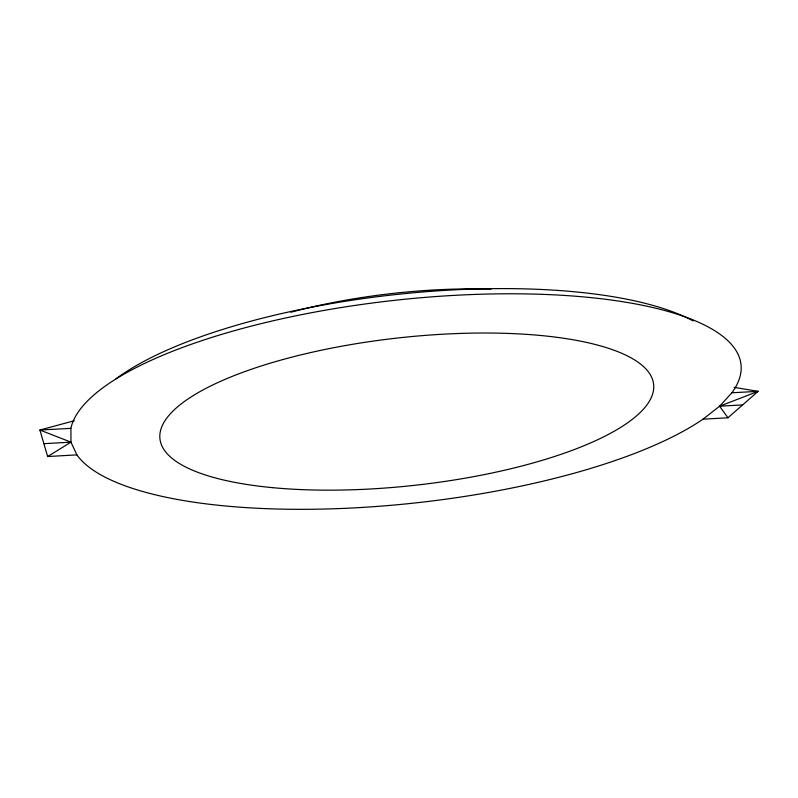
<?xml version="1.0" encoding="UTF-8"?>
<svg xmlns="http://www.w3.org/2000/svg" width="798" height="798" viewBox="0 0 798 798"><rect width="100%" height="100%" fill="white"/><g stroke="black" fill="none" stroke-linecap="round" stroke-linejoin="round"><path stroke-width="1.2" d="M702.988 419.189L719.626 406.192L731.896 392.776L758.1 391.359L727.926 417.773L702.988 419.189A337.364 101.825 -6.3 0 1 358.591 507.648A337.364 101.825 -6.3 0 1 76.867 454.87L47.641 456.536L39.9 430.032L74.254 420.755M47.641 456.536L70.972 442.162L70.892 428.356A337.364 101.825 -6.3 0 1 456.107 295.27A337.364 101.825 -6.3 0 1 731.896 392.776M727.926 417.773L719.626 406.192L758.1 391.359L734.14 387.359M43.88 443.668L70.972 442.162L76.867 454.87M719.626 406.192L742.609 404.915M70.892 428.356L39.9 430.032L70.972 442.162M290.831 312.247A246.163 79.78 -6.3 0 1 491.059 289.105M116.039 378.761A322.512 99.241 -6.3 0 1 404.416 293.644A322.512 99.241 -6.3 0 1 693.203 320.946M272.577 487.658A248.338 74.144 -6.3 0 0 653.432 390.611A248.338 74.144 -6.3 0 0 294.342 356.507A248.338 74.144 -6.3 0 0 272.577 487.658"/></g></svg>
